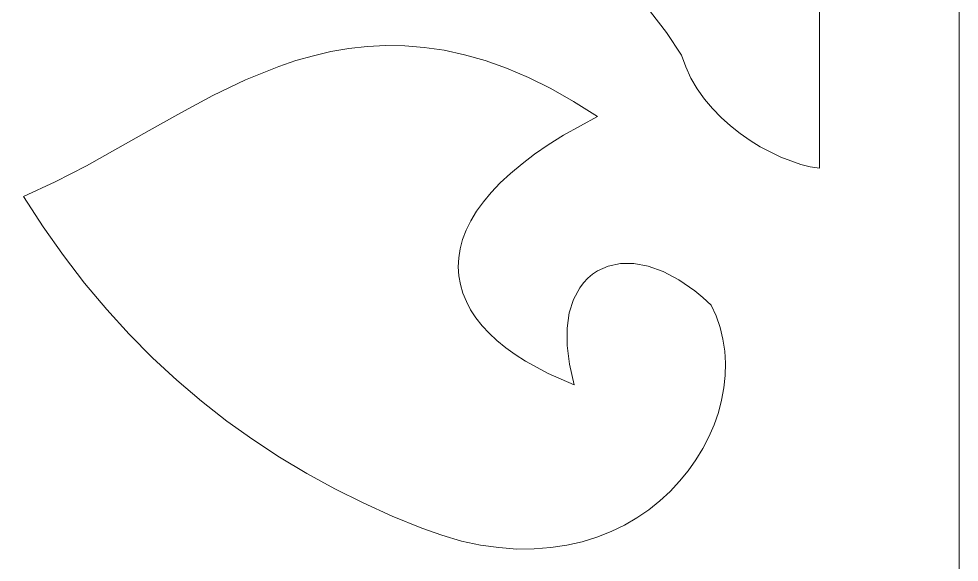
# Model space of a CAD drawing. Header units: centimetres. Extents: x 17.7 to 27.5, y -3.5 to 9.5.
# Drawn here: x 20.954 to 22.265, y -1.916 to -1.158 of the extents above; entities that cross this region are included whole.
import ezdxf

# ---------------------------------------------------------------- set-up
doc = ezdxf.new("R2010")
doc.units = ezdxf.units.CM
doc.header["$MEASUREMENT"] = 0
doc.layers.add('layer 1', color=7, linetype='Continuous')

msp = doc.modelspace()

# ---------------------------------------------------------------- linework, layer by layer
at = {"layer": 'layer 1', "color": 7, "lineweight": 9}
for points, knots in [([(17.71464, 9.5), (17.71464, 9.5), (17.71464, 9.5), (17.71464, 9.5), (17.71464, 9.5), (17.71464, 9.5), (22.26494, 9.5), (22.26494, 9.5), (22.26494, 9.5), (22.26494, 9.5), (22.26494, -3.50002), (22.26494, -3.50002), (22.26494, -3.50002), (22.26494, -3.50002), (17.71464, -3.50002), (17.71464, -3.50002), (17.71464, -3.50002), (17.71464, -3.50002), (17.71464, 9.5), (17.71464, 9.5)], [0, 0, 0, 0, 0.1666667, 0.1666667, 0.1666667, 0.1666667, 0.3333333, 0.3333333, 0.3333333, 0.3333333, 0.5, 0.5, 0.5, 0.5, 0.6666667, 0.6666667, 0.6666667, 0.6666667, 1, 1, 1, 1]), ([(22.0701, -0.15309), (22.0701, -0.15309), (22.0701, -0.15309), (22.0701, -0.15309), (22.0701, -0.15309), (22.0701, -0.15309), (22.0701, -1.36637), (22.0701, -1.36637), (22.0701, -1.36637), (22.0701, -1.36637), (22.05721, -1.36439), (22.05721, -1.36439), (22.05721, -1.36439), (22.05721, -1.36439), (22.044, -1.36108), (22.044, -1.36108), (22.044, -1.36108), (22.044, -1.36108), (22.01627, -1.35085), (22.01627, -1.35085), (22.01627, -1.35085), (22.01627, -1.35085), (21.98754, -1.33665), (21.98754, -1.33665), (21.98754, -1.33665), (21.98754, -1.33665), (21.97333, -1.32773), (21.97333, -1.32773), (21.97333, -1.32773), (21.97333, -1.32773), (21.95946, -1.31815), (21.95946, -1.31815), (21.95946, -1.31815), (21.95946, -1.31815), (21.94592, -1.30725), (21.94592, -1.30725), (21.94592, -1.30725), (21.94592, -1.30725), (21.93305, -1.29569), (21.93305, -1.29569), (21.93305, -1.29569), (21.93305, -1.29569), (21.92082, -1.28315), (21.92082, -1.28315), (21.92082, -1.28315), (21.92082, -1.28315), (21.90961, -1.26994), (21.90961, -1.26994), (21.90961, -1.26994), (21.90961, -1.26994), (21.89969, -1.25574), (21.89969, -1.25574), (21.89969, -1.25574), (21.89969, -1.25574), (21.89078, -1.24088), (21.89078, -1.24088), (21.89078, -1.24088), (21.89078, -1.24088), (21.88351, -1.22503), (21.88351, -1.22503), (21.88351, -1.22503), (21.88351, -1.22503), (21.87757, -1.20884), (21.87757, -1.20884), (21.87757, -1.20884), (21.87757, -1.20884), (21.85676, -1.17715), (21.85676, -1.17715), (21.85676, -1.17715), (21.85676, -1.17715), (21.83464, -1.14842), (21.83464, -1.14842), (21.83464, -1.14842), (21.83464, -1.14842), (21.8112, -1.12232), (21.8112, -1.12232), (21.8112, -1.12232), (21.8112, -1.12232), (21.78643, -1.09887), (21.78643, -1.09887), (21.78643, -1.09887), (21.78643, -1.09887), (21.76099, -1.07808), (21.76099, -1.07808), (21.76099, -1.07808), (21.76099, -1.07808), (21.73391, -1.05991), (21.73391, -1.05991), (21.73391, -1.05991), (21.73391, -1.05991), (21.70617, -1.04439), (21.70617, -1.04439), (21.70617, -1.04439), (21.70617, -1.04439), (21.67712, -1.03118), (21.67712, -1.03118), (21.67712, -1.03118), (21.67712, -1.03118), (21.64673, -1.02062), (21.64673, -1.02062), (21.64673, -1.02062), (21.64673, -1.02062), (21.61569, -1.01202), (21.61569, -1.01202), (21.61569, -1.01202), (21.61569, -1.01202), (21.58365, -1.00575), (21.58365, -1.00575), (21.58365, -1.00575), (21.58365, -1.00575), (21.5503, -1.00212), (21.5503, -1.00212), (21.5503, -1.00212), (21.5503, -1.00212), (21.5163, -1.00014), (21.5163, -1.00014), (21.5163, -1.00014), (21.5163, -1.00014), (21.4813, -1.00079), (21.4813, -1.00079), (21.4813, -1.00079), (21.4813, -1.00079), (21.4453, -1.00312), (21.4453, -1.00312), (21.4453, -1.00312), (21.4453, -1.00312), (21.40864, -1.00773), (21.40864, -1.00773), (21.40864, -1.00773), (21.40864, -1.00773), (21.42349, -0.98429), (21.42349, -0.98429), (21.42349, -0.98429), (21.42349, -0.98429), (21.43637, -0.95886), (21.43637, -0.95886), (21.43637, -0.95886), (21.43637, -0.95886), (21.44793, -0.93079), (21.44793, -0.93079), (21.44793, -0.93079), (21.44793, -0.93079), (21.45818, -0.90074), (21.45818, -0.90074), (21.45818, -0.90074), (21.45818, -0.90074), (21.46741, -0.86936), (21.46741, -0.86936), (21.46741, -0.86936), (21.46741, -0.86936), (21.47601, -0.83601), (21.47601, -0.83601), (21.47601, -0.83601), (21.47601, -0.83601), (21.49053, -0.76601), (21.49053, -0.76601), (21.49053, -0.76601), (21.49053, -0.76601), (21.51926, -0.61708), (21.51926, -0.61708), (21.51926, -0.61708), (21.51926, -0.61708), (21.53644, -0.54177), (21.53644, -0.54177), (21.53644, -0.54177), (21.53644, -0.54177), (21.54634, -0.50478), (21.54634, -0.50478), (21.54634, -0.50478), (21.54634, -0.50478), (21.55757, -0.46813), (21.55757, -0.46813), (21.55757, -0.46813), (21.55757, -0.46813), (21.57011, -0.43247), (21.57011, -0.43247), (21.57011, -0.43247), (21.57011, -0.43247), (21.58432, -0.39812), (21.58432, -0.39812), (21.58432, -0.39812), (21.58432, -0.39812), (21.60017, -0.36476), (21.60017, -0.36476), (21.60017, -0.36476), (21.60017, -0.36476), (21.61834, -0.33306), (21.61834, -0.33306), (21.61834, -0.33306), (21.61834, -0.33306), (21.63848, -0.30335), (21.63848, -0.30335), (21.63848, -0.30335), (21.63848, -0.30335), (21.64971, -0.28914), (21.64971, -0.28914), (21.64971, -0.28914), (21.64971, -0.28914), (21.66127, -0.27527), (21.66127, -0.27527), (21.66127, -0.27527), (21.66127, -0.27527), (21.67381, -0.2624), (21.67381, -0.2624), (21.67381, -0.2624), (21.67381, -0.2624), (21.68669, -0.24952), (21.68669, -0.24952), (21.68669, -0.24952), (21.68669, -0.24952), (21.70056, -0.23763), (21.70056, -0.23763), (21.70056, -0.23763), (21.70056, -0.23763), (21.7151, -0.2264), (21.7151, -0.2264), (21.7151, -0.2264), (21.7151, -0.2264), (21.73027, -0.21583), (21.73027, -0.21583), (21.73027, -0.21583), (21.73027, -0.21583), (21.74647, -0.2056), (21.74647, -0.2056), (21.74647, -0.2056), (21.74647, -0.2056), (21.78114, -0.18777), (21.78114, -0.18777), (21.78114, -0.18777), (21.78114, -0.18777), (21.79962, -0.18017), (21.79962, -0.18017), (21.79962, -0.18017), (21.79962, -0.18017), (21.81945, -0.17323), (21.81945, -0.17323), (21.81945, -0.17323), (21.81945, -0.17323), (21.83991, -0.16696), (21.83991, -0.16696), (21.83991, -0.16696), (21.83991, -0.16696), (21.86105, -0.16167), (21.86105, -0.16167), (21.86105, -0.16167), (21.86105, -0.16167), (21.88351, -0.15705), (21.88351, -0.15705), (21.88351, -0.15705), (21.88351, -0.15705), (21.90695, -0.15374), (21.90695, -0.15374), (21.90695, -0.15374), (21.90695, -0.15374), (21.9314, -0.15111), (21.9314, -0.15111), (21.9314, -0.15111), (21.9314, -0.15111), (21.95682, -0.14946), (21.95682, -0.14946), (21.95682, -0.14946), (21.95682, -0.14946), (21.98357, -0.1488), (21.98357, -0.1488), (21.98357, -0.1488), (21.98357, -0.1488), (22.01131, -0.14913), (22.01131, -0.14913), (22.01131, -0.14913), (22.01131, -0.14913), (22.04004, -0.15044), (22.04004, -0.15044), (22.04004, -0.15044), (22.04004, -0.15044), (22.0701, -0.15309), (22.0701, -0.15309)], [0, 0, 0, 0, 0.0142857, 0.0142857, 0.0142857, 0.0142857, 0.0285714, 0.0285714, 0.0285714, 0.0285714, 0.0428571, 0.0428571, 0.0428571, 0.0428571, 0.0571429, 0.0571429, 0.0571429, 0.0571429, 0.0714286, 0.0714286, 0.0714286, 0.0714286, 0.0857143, 0.0857143, 0.0857143, 0.0857143, 0.1, 0.1, 0.1, 0.1, 0.1142857, 0.1142857, 0.1142857, 0.1142857, 0.1285714, 0.1285714, 0.1285714, 0.1285714, 0.1428571, 0.1428571, 0.1428571, 0.1428571, 0.1571429, 0.1571429, 0.1571429, 0.1571429, 0.1714286, 0.1714286, 0.1714286, 0.1714286, 0.1857143, 0.1857143, 0.1857143, 0.1857143, 0.2, 0.2, 0.2, 0.2, 0.2142857, 0.2142857, 0.2142857, 0.2142857, 0.2285714, 0.2285714, 0.2285714, 0.2285714, 0.2428571, 0.2428571, 0.2428571, 0.2428571, 0.2571429, 0.2571429, 0.2571429, 0.2571429, 0.2714286, 0.2714286, 0.2714286, 0.2714286, 0.2857143, 0.2857143, 0.2857143, 0.2857143, 0.3, 0.3, 0.3, 0.3, 0.3142857, 0.3142857, 0.3142857, 0.3142857, 0.3285714, 0.3285714, 0.3285714, 0.3285714, 0.3428571, 0.3428571, 0.3428571, 0.3428571, 0.3571429, 0.3571429, 0.3571429, 0.3571429, 0.3714286, 0.3714286, 0.3714286, 0.3714286, 0.3857143, 0.3857143, 0.3857143, 0.3857143, 0.4, 0.4, 0.4, 0.4, 0.4142857, 0.4142857, 0.4142857, 0.4142857, 0.4285714, 0.4285714, 0.4285714, 0.4285714, 0.4428571, 0.4428571, 0.4428571, 0.4428571, 0.4571429, 0.4571429, 0.4571429, 0.4571429, 0.4714286, 0.4714286, 0.4714286, 0.4714286, 0.4857143, 0.4857143, 0.4857143, 0.4857143, 0.5, 0.5, 0.5, 0.5, 0.5142857, 0.5142857, 0.5142857, 0.5142857, 0.5285714, 0.5285714, 0.5285714, 0.5285714, 0.5428571, 0.5428571, 0.5428571, 0.5428571, 0.5571429, 0.5571429, 0.5571429, 0.5571429, 0.5714286, 0.5714286, 0.5714286, 0.5714286, 0.5857143, 0.5857143, 0.5857143, 0.5857143, 0.6, 0.6, 0.6, 0.6, 0.6142857, 0.6142857, 0.6142857, 0.6142857, 0.6285714, 0.6285714, 0.6285714, 0.6285714, 0.6428571, 0.6428571, 0.6428571, 0.6428571, 0.6571429, 0.6571429, 0.6571429, 0.6571429, 0.6714286, 0.6714286, 0.6714286, 0.6714286, 0.6857143, 0.6857143, 0.6857143, 0.6857143, 0.7, 0.7, 0.7, 0.7, 0.7142857, 0.7142857, 0.7142857, 0.7142857, 0.7285714, 0.7285714, 0.7285714, 0.7285714, 0.7428571, 0.7428571, 0.7428571, 0.7428571, 0.7571429, 0.7571429, 0.7571429, 0.7571429, 0.7714286, 0.7714286, 0.7714286, 0.7714286, 0.7857143, 0.7857143, 0.7857143, 0.7857143, 0.8, 0.8, 0.8, 0.8, 0.8142857, 0.8142857, 0.8142857, 0.8142857, 0.8285714, 0.8285714, 0.8285714, 0.8285714, 0.8428571, 0.8428571, 0.8428571, 0.8428571, 0.8571429, 0.8571429, 0.8571429, 0.8571429, 0.8714286, 0.8714286, 0.8714286, 0.8714286, 0.8857143, 0.8857143, 0.8857143, 0.8857143, 0.9, 0.9, 0.9, 0.9, 0.9142857, 0.9142857, 0.9142857, 0.9142857, 0.9285714, 0.9285714, 0.9285714, 0.9285714, 0.9428571, 0.9428571, 0.9428571, 0.9428571, 0.9571429, 0.9571429, 0.9571429, 0.9571429, 0.9714286, 0.9714286, 0.9714286, 0.9714286, 1, 1, 1, 1]), ([(20.96017, -1.40566), (20.96017, -1.40566), (20.96017, -1.40566), (20.96017, -1.40566), (20.96017, -1.40566), (20.96017, -1.40566), (21.00443, -1.38552), (21.00443, -1.38552), (21.00443, -1.38552), (21.00443, -1.38552), (21.04803, -1.36306), (21.04803, -1.36306), (21.04803, -1.36306), (21.04803, -1.36306), (21.13553, -1.31386), (21.13553, -1.31386), (21.13553, -1.31386), (21.13553, -1.31386), (21.17945, -1.28909), (21.17945, -1.28909), (21.17945, -1.28909), (21.17945, -1.28909), (21.22403, -1.26499), (21.22403, -1.26499), (21.22403, -1.26499), (21.22403, -1.26499), (21.26961, -1.24319), (21.26961, -1.24319), (21.26961, -1.24319), (21.26961, -1.24319), (21.31617, -1.22436), (21.31617, -1.22436), (21.31617, -1.22436), (21.31617, -1.22436), (21.33995, -1.21644), (21.33995, -1.21644), (21.33995, -1.21644), (21.33995, -1.21644), (21.36439, -1.20951), (21.36439, -1.20951), (21.36439, -1.20951), (21.36439, -1.20951), (21.38883, -1.2039), (21.38883, -1.2039), (21.38883, -1.2039), (21.38883, -1.2039), (21.41391, -1.19961), (21.41391, -1.19961), (21.41391, -1.19961), (21.41391, -1.19961), (21.43935, -1.19663), (21.43935, -1.19663), (21.43935, -1.19663), (21.43935, -1.19663), (21.46543, -1.1953), (21.46543, -1.1953), (21.46543, -1.1953), (21.46543, -1.1953), (21.49185, -1.19565), (21.49185, -1.19565), (21.49185, -1.19565), (21.49185, -1.19565), (21.51893, -1.19796), (21.51893, -1.19796), (21.51893, -1.19796), (21.51893, -1.19796), (21.54667, -1.20192), (21.54667, -1.20192), (21.54667, -1.20192), (21.54667, -1.20192), (21.57507, -1.20819), (21.57507, -1.20819), (21.57507, -1.20819), (21.57507, -1.20819), (21.60413, -1.21644), (21.60413, -1.21644), (21.60413, -1.21644), (21.60413, -1.21644), (21.63384, -1.22701), (21.63384, -1.22701), (21.63384, -1.22701), (21.63384, -1.22701), (21.66423, -1.23988), (21.66423, -1.23988), (21.66423, -1.23988), (21.66423, -1.23988), (21.69527, -1.25542), (21.69527, -1.25542), (21.69527, -1.25542), (21.69527, -1.25542), (21.72731, -1.27357), (21.72731, -1.27357), (21.72731, -1.27357), (21.72731, -1.27357), (21.76033, -1.29438), (21.76033, -1.29438), (21.76033, -1.29438), (21.76033, -1.29438), (21.71312, -1.32046), (21.71312, -1.32046), (21.71312, -1.32046), (21.71312, -1.32046), (21.69198, -1.33367), (21.69198, -1.33367), (21.69198, -1.33367), (21.69198, -1.33367), (21.67283, -1.34688), (21.67283, -1.34688), (21.67283, -1.34688), (21.67283, -1.34688), (21.65533, -1.3601), (21.65533, -1.3601), (21.65533, -1.3601), (21.65533, -1.3601), (21.63946, -1.37364), (21.63946, -1.37364), (21.63946, -1.37364), (21.63946, -1.37364), (21.62494, -1.38685), (21.62494, -1.38685), (21.62494, -1.38685), (21.62494, -1.38685), (21.61238, -1.40004), (21.61238, -1.40004), (21.61238, -1.40004), (21.61238, -1.40004), (21.60149, -1.41327), (21.60149, -1.41327), (21.60149, -1.41327), (21.60149, -1.41327), (21.59192, -1.42647), (21.59192, -1.42647), (21.59192, -1.42647), (21.59192, -1.42647), (21.58399, -1.43968), (21.58399, -1.43968), (21.58399, -1.43968), (21.58399, -1.43968), (21.57738, -1.45289), (21.57738, -1.45289), (21.57738, -1.45289), (21.57738, -1.45289), (21.57244, -1.46577), (21.57244, -1.46577), (21.57244, -1.46577), (21.57244, -1.46577), (21.56913, -1.47864), (21.56913, -1.47864), (21.56913, -1.47864), (21.56913, -1.47864), (21.56715, -1.49153), (21.56715, -1.49153), (21.56715, -1.49153), (21.56715, -1.49153), (21.56648, -1.50409), (21.56648, -1.50409), (21.56648, -1.50409), (21.56648, -1.50409), (21.56715, -1.5163), (21.56715, -1.5163), (21.56715, -1.5163), (21.56715, -1.5163), (21.56946, -1.52851), (21.56946, -1.52851), (21.56946, -1.52851), (21.56946, -1.52851), (21.57276, -1.5404), (21.57276, -1.5404), (21.57276, -1.5404), (21.57276, -1.5404), (21.57771, -1.55228), (21.57771, -1.55228), (21.57771, -1.55228), (21.57771, -1.55228), (21.58365, -1.56386), (21.58365, -1.56386), (21.58365, -1.56386), (21.58365, -1.56386), (21.59092, -1.57507), (21.59092, -1.57507), (21.59092, -1.57507), (21.59092, -1.57507), (21.59952, -1.58598), (21.59952, -1.58598), (21.59952, -1.58598), (21.59952, -1.58598), (21.60942, -1.59655), (21.60942, -1.59655), (21.60942, -1.59655), (21.60942, -1.59655), (21.6203, -1.60678), (21.6203, -1.60678), (21.6203, -1.60678), (21.6203, -1.60678), (21.63254, -1.61669), (21.63254, -1.61669), (21.63254, -1.61669), (21.63254, -1.61669), (21.64575, -1.62627), (21.64575, -1.62627), (21.64575, -1.62627), (21.64575, -1.62627), (21.65994, -1.63552), (21.65994, -1.63552), (21.65994, -1.63552), (21.65994, -1.63552), (21.69198, -1.65267), (21.69198, -1.65267), (21.69198, -1.65267), (21.69198, -1.65267), (21.72797, -1.66821), (21.72797, -1.66821), (21.72797, -1.66821), (21.72797, -1.66821), (21.72137, -1.63981), (21.72137, -1.63981), (21.72137, -1.63981), (21.72137, -1.63981), (21.71806, -1.61371), (21.71806, -1.61371), (21.71806, -1.61371), (21.71806, -1.61371), (21.71806, -1.58961), (21.71806, -1.58961), (21.71806, -1.58961), (21.71806, -1.58961), (21.72104, -1.56815), (21.72104, -1.56815), (21.72104, -1.56815), (21.72104, -1.56815), (21.72731, -1.54932), (21.72731, -1.54932), (21.72731, -1.54932), (21.72731, -1.54932), (21.73589, -1.53314), (21.73589, -1.53314), (21.73589, -1.53314), (21.73589, -1.53314), (21.74118, -1.5262), (21.74118, -1.5262), (21.74118, -1.5262), (21.74118, -1.5262), (21.74712, -1.51993), (21.74712, -1.51993), (21.74712, -1.51993), (21.74712, -1.51993), (21.75339, -1.51432), (21.75339, -1.51432), (21.75339, -1.51432), (21.75339, -1.51432), (21.76033, -1.50968), (21.76033, -1.50968), (21.76033, -1.50968), (21.76033, -1.50968), (21.77552, -1.50276), (21.77552, -1.50276), (21.77552, -1.50276), (21.77552, -1.50276), (21.7927, -1.49913), (21.7927, -1.49913), (21.7927, -1.49913), (21.7927, -1.49913), (21.8112, -1.49913), (21.8112, -1.49913), (21.8112, -1.49913), (21.8112, -1.49913), (21.83134, -1.50276), (21.83134, -1.50276), (21.83134, -1.50276), (21.83134, -1.50276), (21.85214, -1.51035), (21.85214, -1.51035), (21.85214, -1.51035), (21.85214, -1.51035), (21.87393, -1.52192), (21.87393, -1.52192), (21.87393, -1.52192), (21.87393, -1.52192), (21.8964, -1.53743), (21.8964, -1.53743), (21.8964, -1.53743), (21.8964, -1.53743), (21.90761, -1.54668), (21.90761, -1.54668), (21.90761, -1.54668), (21.90761, -1.54668), (21.91917, -1.55724), (21.91917, -1.55724), (21.91917, -1.55724), (21.91917, -1.55724), (21.92611, -1.57244), (21.92611, -1.57244), (21.92611, -1.57244), (21.92611, -1.57244), (21.9314, -1.58828), (21.9314, -1.58828), (21.9314, -1.58828), (21.9314, -1.58828), (21.93536, -1.6048), (21.93536, -1.6048), (21.93536, -1.6048), (21.93536, -1.6048), (21.938, -1.6213), (21.938, -1.6213), (21.938, -1.6213), (21.938, -1.6213), (21.93899, -1.63815), (21.93899, -1.63815), (21.93899, -1.63815), (21.93899, -1.63815), (21.93867, -1.65533), (21.93867, -1.65533), (21.93867, -1.65533), (21.93867, -1.65533), (21.93667, -1.67283), (21.93667, -1.67283), (21.93667, -1.67283), (21.93667, -1.67283), (21.93338, -1.69), (21.93338, -1.69), (21.93338, -1.69), (21.93338, -1.69), (21.92909, -1.70717), (21.92909, -1.70717), (21.92909, -1.70717), (21.92909, -1.70717), (21.92315, -1.72402), (21.92315, -1.72402), (21.92315, -1.72402), (21.92315, -1.72402), (21.91588, -1.74085), (21.91588, -1.74085), (21.91588, -1.74085), (21.91588, -1.74085), (21.90761, -1.75702), (21.90761, -1.75702), (21.90761, -1.75702), (21.90761, -1.75702), (21.8977, -1.77289), (21.8977, -1.77289), (21.8977, -1.77289), (21.8977, -1.77289), (21.88715, -1.78841), (21.88715, -1.78841), (21.88715, -1.78841), (21.88715, -1.78841), (21.87492, -1.80295), (21.87492, -1.80295), (21.87492, -1.80295), (21.87492, -1.80295), (21.86172, -1.81714), (21.86172, -1.81714), (21.86172, -1.81714), (21.86172, -1.81714), (21.84751, -1.83035), (21.84751, -1.83035), (21.84751, -1.83035), (21.84751, -1.83035), (21.83199, -1.84257), (21.83199, -1.84257), (21.83199, -1.84257), (21.83199, -1.84257), (21.81549, -1.8538), (21.81549, -1.8538), (21.81549, -1.8538), (21.81549, -1.8538), (21.79799, -1.86403), (21.79799, -1.86403), (21.79799, -1.86403), (21.79799, -1.86403), (21.77949, -1.87295), (21.77949, -1.87295), (21.77949, -1.87295), (21.77949, -1.87295), (21.75968, -1.88088), (21.75968, -1.88088), (21.75968, -1.88088), (21.75968, -1.88088), (21.73919, -1.88715), (21.73919, -1.88715), (21.73919, -1.88715), (21.73919, -1.88715), (21.71773, -1.89211), (21.71773, -1.89211), (21.71773, -1.89211), (21.71773, -1.89211), (21.69527, -1.8954), (21.69527, -1.8954), (21.69527, -1.8954), (21.69527, -1.8954), (21.67216, -1.89705), (21.67216, -1.89705), (21.67216, -1.89705), (21.67216, -1.89705), (21.64806, -1.89738), (21.64806, -1.89738), (21.64806, -1.89738), (21.64806, -1.89738), (21.62296, -1.8954), (21.62296, -1.8954), (21.62296, -1.8954), (21.62296, -1.8954), (21.59719, -1.89178), (21.59719, -1.89178), (21.59719, -1.89178), (21.59719, -1.89178), (21.57078, -1.88617), (21.57078, -1.88617), (21.57078, -1.88617), (21.57078, -1.88617), (21.5437, -1.87824), (21.5437, -1.87824), (21.5437, -1.87824), (21.5437, -1.87824), (21.51563, -1.86834), (21.51563, -1.86834), (21.51563, -1.86834), (21.51563, -1.86834), (21.47435, -1.85149), (21.47435, -1.85149), (21.47435, -1.85149), (21.47435, -1.85149), (21.43374, -1.83299), (21.43374, -1.83299), (21.43374, -1.83299), (21.43374, -1.83299), (21.3941, -1.81351), (21.3941, -1.81351), (21.3941, -1.81351), (21.3941, -1.81351), (21.35514, -1.79204), (21.35514, -1.79204), (21.35514, -1.79204), (21.35514, -1.79204), (21.31716, -1.76925), (21.31716, -1.76925), (21.31716, -1.76925), (21.31716, -1.76925), (21.27985, -1.74481), (21.27985, -1.74481), (21.27985, -1.74481), (21.27985, -1.74481), (21.24352, -1.71906), (21.24352, -1.71906), (21.24352, -1.71906), (21.24352, -1.71906), (21.20819, -1.69133), (21.20819, -1.69133), (21.20819, -1.69133), (21.20819, -1.69133), (21.17384, -1.66192), (21.17384, -1.66192), (21.17384, -1.66192), (21.17384, -1.66192), (21.14016, -1.63088), (21.14016, -1.63088), (21.14016, -1.63088), (21.14016, -1.63088), (21.10745, -1.59786), (21.10745, -1.59786), (21.10745, -1.59786), (21.10745, -1.59786), (21.07609, -1.56319), (21.07609, -1.56319), (21.07609, -1.56319), (21.07609, -1.56319), (21.04537, -1.52686), (21.04537, -1.52686), (21.04537, -1.52686), (21.04537, -1.52686), (21.01599, -1.48822), (21.01599, -1.48822), (21.01599, -1.48822), (21.01599, -1.48822), (20.98758, -1.44793), (20.98758, -1.44793), (20.98758, -1.44793), (20.98758, -1.44793), (20.96017, -1.40566), (20.96017, -1.40566)], [0, 0, 0, 0, 0.0082645, 0.0082645, 0.0082645, 0.0082645, 0.0165289, 0.0165289, 0.0165289, 0.0165289, 0.0247934, 0.0247934, 0.0247934, 0.0247934, 0.0330579, 0.0330579, 0.0330579, 0.0330579, 0.0413223, 0.0413223, 0.0413223, 0.0413223, 0.0495868, 0.0495868, 0.0495868, 0.0495868, 0.0578512, 0.0578512, 0.0578512, 0.0578512, 0.0661157, 0.0661157, 0.0661157, 0.0661157, 0.0743802, 0.0743802, 0.0743802, 0.0743802, 0.0826446, 0.0826446, 0.0826446, 0.0826446, 0.0909091, 0.0909091, 0.0909091, 0.0909091, 0.0991736, 0.0991736, 0.0991736, 0.0991736, 0.107438, 0.107438, 0.107438, 0.107438, 0.1157025, 0.1157025, 0.1157025, 0.1157025, 0.1239669, 0.1239669, 0.1239669, 0.1239669, 0.1322314, 0.1322314, 0.1322314, 0.1322314, 0.1404959, 0.1404959, 0.1404959, 0.1404959, 0.1487603, 0.1487603, 0.1487603, 0.1487603, 0.1570248, 0.1570248, 0.1570248, 0.1570248, 0.1652893, 0.1652893, 0.1652893, 0.1652893, 0.1735537, 0.1735537, 0.1735537, 0.1735537, 0.1818182, 0.1818182, 0.1818182, 0.1818182, 0.1900826, 0.1900826, 0.1900826, 0.1900826, 0.1983471, 0.1983471, 0.1983471, 0.1983471, 0.2066116, 0.2066116, 0.2066116, 0.2066116, 0.214876, 0.214876, 0.214876, 0.214876, 0.2231405, 0.2231405, 0.2231405, 0.2231405, 0.231405, 0.231405, 0.231405, 0.231405, 0.2396694, 0.2396694, 0.2396694, 0.2396694, 0.2479339, 0.2479339, 0.2479339, 0.2479339, 0.2561983, 0.2561983, 0.2561983, 0.2561983, 0.2644628, 0.2644628, 0.2644628, 0.2644628, 0.2727273, 0.2727273, 0.2727273, 0.2727273, 0.2809917, 0.2809917, 0.2809917, 0.2809917, 0.2892562, 0.2892562, 0.2892562, 0.2892562, 0.2975207, 0.2975207, 0.2975207, 0.2975207, 0.3057851, 0.3057851, 0.3057851, 0.3057851, 0.3140496, 0.3140496, 0.3140496, 0.3140496, 0.322314, 0.322314, 0.322314, 0.322314, 0.3305785, 0.3305785, 0.3305785, 0.3305785, 0.338843, 0.338843, 0.338843, 0.338843, 0.3471074, 0.3471074, 0.3471074, 0.3471074, 0.3553719, 0.3553719, 0.3553719, 0.3553719, 0.3636364, 0.3636364, 0.3636364, 0.3636364, 0.3719008, 0.3719008, 0.3719008, 0.3719008, 0.3801653, 0.3801653, 0.3801653, 0.3801653, 0.3884298, 0.3884298, 0.3884298, 0.3884298, 0.3966942, 0.3966942, 0.3966942, 0.3966942, 0.4049587, 0.4049587, 0.4049587, 0.4049587, 0.4132231, 0.4132231, 0.4132231, 0.4132231, 0.4214876, 0.4214876, 0.4214876, 0.4214876, 0.4297521, 0.4297521, 0.4297521, 0.4297521, 0.4380165, 0.4380165, 0.4380165, 0.4380165, 0.446281, 0.446281, 0.446281, 0.446281, 0.4545455, 0.4545455, 0.4545455, 0.4545455, 0.4628099, 0.4628099, 0.4628099, 0.4628099, 0.4710744, 0.4710744, 0.4710744, 0.4710744, 0.4793388, 0.4793388, 0.4793388, 0.4793388, 0.4876033, 0.4876033, 0.4876033, 0.4876033, 0.4958678, 0.4958678, 0.4958678, 0.4958678, 0.5041322, 0.5041322, 0.5041322, 0.5041322, 0.5123967, 0.5123967, 0.5123967, 0.5123967, 0.5206612, 0.5206612, 0.5206612, 0.5206612, 0.5289256, 0.5289256, 0.5289256, 0.5289256, 0.5371901, 0.5371901, 0.5371901, 0.5371901, 0.5454545, 0.5454545, 0.5454545, 0.5454545, 0.553719, 0.553719, 0.553719, 0.553719, 0.5619835, 0.5619835, 0.5619835, 0.5619835, 0.5702479, 0.5702479, 0.5702479, 0.5702479, 0.5785124, 0.5785124, 0.5785124, 0.5785124, 0.5867769, 0.5867769, 0.5867769, 0.5867769, 0.5950413, 0.5950413, 0.5950413, 0.5950413, 0.6033058, 0.6033058, 0.6033058, 0.6033058, 0.6115702, 0.6115702, 0.6115702, 0.6115702, 0.6198347, 0.6198347, 0.6198347, 0.6198347, 0.6280992, 0.6280992, 0.6280992, 0.6280992, 0.6363636, 0.6363636, 0.6363636, 0.6363636, 0.6446281, 0.6446281, 0.6446281, 0.6446281, 0.6528926, 0.6528926, 0.6528926, 0.6528926, 0.661157, 0.661157, 0.661157, 0.661157, 0.6694215, 0.6694215, 0.6694215, 0.6694215, 0.677686, 0.677686, 0.677686, 0.677686, 0.6859504, 0.6859504, 0.6859504, 0.6859504, 0.6942149, 0.6942149, 0.6942149, 0.6942149, 0.7024793, 0.7024793, 0.7024793, 0.7024793, 0.7107438, 0.7107438, 0.7107438, 0.7107438, 0.7190083, 0.7190083, 0.7190083, 0.7190083, 0.7272727, 0.7272727, 0.7272727, 0.7272727, 0.7355372, 0.7355372, 0.7355372, 0.7355372, 0.7438017, 0.7438017, 0.7438017, 0.7438017, 0.7520661, 0.7520661, 0.7520661, 0.7520661, 0.7603306, 0.7603306, 0.7603306, 0.7603306, 0.768595, 0.768595, 0.768595, 0.768595, 0.7768595, 0.7768595, 0.7768595, 0.7768595, 0.785124, 0.785124, 0.785124, 0.785124, 0.7933884, 0.7933884, 0.7933884, 0.7933884, 0.8016529, 0.8016529, 0.8016529, 0.8016529, 0.8099174, 0.8099174, 0.8099174, 0.8099174, 0.8181818, 0.8181818, 0.8181818, 0.8181818, 0.8264463, 0.8264463, 0.8264463, 0.8264463, 0.8347107, 0.8347107, 0.8347107, 0.8347107, 0.8429752, 0.8429752, 0.8429752, 0.8429752, 0.8512397, 0.8512397, 0.8512397, 0.8512397, 0.8595041, 0.8595041, 0.8595041, 0.8595041, 0.8677686, 0.8677686, 0.8677686, 0.8677686, 0.8760331, 0.8760331, 0.8760331, 0.8760331, 0.8842975, 0.8842975, 0.8842975, 0.8842975, 0.892562, 0.892562, 0.892562, 0.892562, 0.9008264, 0.9008264, 0.9008264, 0.9008264, 0.9090909, 0.9090909, 0.9090909, 0.9090909, 0.9173554, 0.9173554, 0.9173554, 0.9173554, 0.9256198, 0.9256198, 0.9256198, 0.9256198, 0.9338843, 0.9338843, 0.9338843, 0.9338843, 0.9421488, 0.9421488, 0.9421488, 0.9421488, 0.9504132, 0.9504132, 0.9504132, 0.9504132, 0.9586777, 0.9586777, 0.9586777, 0.9586777, 0.9669421, 0.9669421, 0.9669421, 0.9669421, 0.9752066, 0.9752066, 0.9752066, 0.9752066, 0.9834711, 0.9834711, 0.9834711, 0.9834711, 1, 1, 1, 1])]:
    msp.add_open_spline(points, degree=3, knots=knots, dxfattribs=at)

doc.saveas('drawing.dxf')
